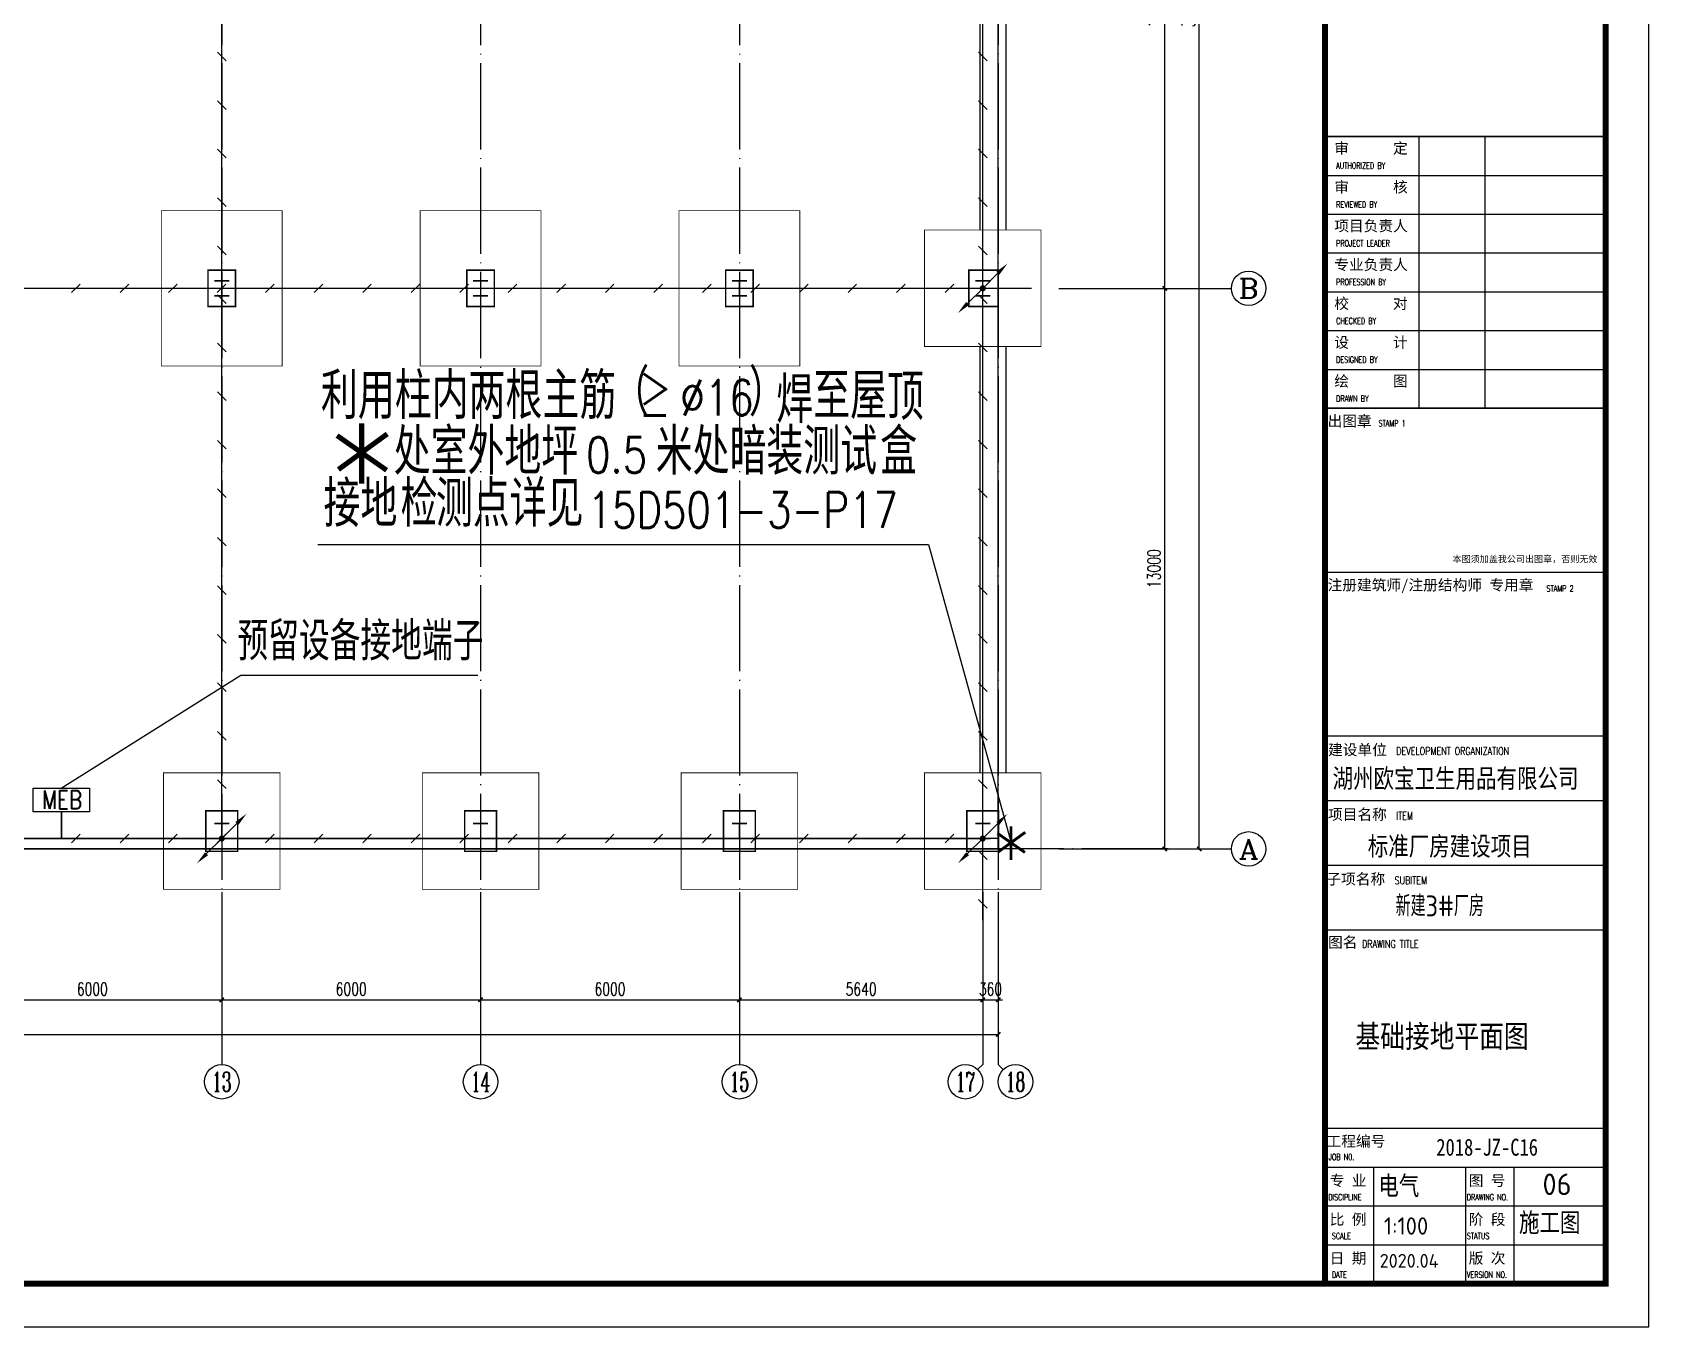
# Model space of a CAD drawing. Extents: x -55118 to 386282, y -631686 to -470886.
# Drawn here: x 348814 to 386282, y -631686 to -601668 of the extents above; entities that cross this region are included whole.
import ezdxf
from ezdxf.enums import TextEntityAlignment as Align

# ---------------------------------------------------------------- set-up
doc = ezdxf.new("R2010")
doc.units = 0
doc.header["$LTSCALE"] = 1000
doc.header["$MEASUREMENT"] = 0
for name, pattern in [('98', [0]), ('99', [0]), ('CENTER2', [28.575, 19.05, -3.175, 3.175, -3.175]), ('DOTE', [2.42, 2, -0.2, 0.02, -0.2]), ('H3普通虚线', [4.2, 3, -1.2])]:
    doc.linetypes.add(name, pattern=pattern)
doc.layers.get('0').update_dxf_attribs({"linetype": 'CONTINUOUS'})
doc.layers.get('Defpoints').update_dxf_attribs({"linetype": 'CONTINUOUS'})
for name, color, linetype in [('1505', 2, 'CONTINUOUS'), ('AXIS', 3, 'CONTINUOUS'), ('AXIS_TEXT', 7, 'CONTINUOUS'), ('COLU', 7, 'CONTINUOUS'), ('DOTE', 253, 'DOTE'), ('KK', 6, 'CONTINUOUS'), ('LWIRE', 4, 'CONTINUOUS'), ('PUB_TEXT', 7, 'CONTINUOUS'), ('S-BEAM-LINE2', 3, 'H3普通虚线'), ('SHTLN', 4, 'CONTINUOUS'), ('TEXT', 7, 'CONTINUOUS'), ('WALL', 6, 'CONTINUOUS'), ('WIRE-接地', 4, 'CONTINUOUS'), ('图层1', 53, 'CONTINUOUS'), ('图框', 4, 'CONTINUOUS'), ('报警N', 1, 'CONTINUOUS'), ('柱构件', 2, 'CONTINUOUS'), ('电气', 7, 'CONTINUOUS')]:
    doc.layers.add(name, color=color, linetype=linetype)
doc.layers.add('PUB_WINDW', color=7, linetype='CONTINUOUS', plot=False)
doc.styles.add('-黑体', font='simhei.ttf', dxfattribs={"width": 0.8})
doc.styles.add('_HZTXT', font='txt.shx', dxfattribs={"width": 0.8, "bigfont": 'hztxt.shx'})
doc.styles.add('_TCH_AXIS', font='COMPLEX', dxfattribs={"bigfont": 'GBCBIG'})
doc.styles.add('_TCH_DIM_T3', font='SIMPLEX', dxfattribs={"width": 0.705882, "bigfont": 'GBCBIG'})
doc.styles.add('_TXT', font='SIMPLEX.shx', dxfattribs={"width": 0.6})
doc.styles.add('COMPLEX', font='COMPLEX')
doc.styles.add('iIcon2', font='')
doc.styles.add('MIMI-TKWZ', font='romanc.shx', dxfattribs={"width": 0.75, "oblique": 15, "bigfont": 'bigfont.shx'})
doc.styles.get("Standard").update_dxf_attribs({"font": 'GBENOR', "bigfont": 'GBCBIG'})
doc.styles.add('STYLE1', font='tssdeng.shx', dxfattribs={"height": 8, "bigfont": 'tssdchn.shx'})
doc.styles.add('宋体', font='', dxfattribs={"width": 0.8})
doc.styles.get('iIcon2').set_extended_font_data('SimSun')
doc.styles.get('宋体').set_extended_font_data('SimSun')
doc.dimstyles.new('_TCH_ARCH&&100', dxfattribs={"dimtxt": 297.5, "dimasz": 100, "dimexe": 250, "dimexo": 300, "dimgap": 100, "dimtad": 1, "dimdec": 0, "dimzin": 0, "dimdsep": 46, "dimtxsty": '_TCH_DIM_T3', "dimblk": 'ARCHTICK', "dimcen": 0.09, "dimclrt": 7, "dimazin": 2, "dimtfac": 1, "dimtdec": 0, "dimtix": 1, "dimtmove": 2, "dimatfit": 3, "dimfxl": 0, "dimtolj": 1, "dimtzin": 0, "dimarcsym": 0})

# ---------------------------------------------------------------- blocks, each defined once
blk = doc.blocks.new('74745674')
at = {"layer": '柱构件', "const_width": 35}
for points in [[(671612, -245336), (671262, -245336)], [(671437, -245336), (671437, -245686)], [(671612, -245686), (671262, -245686)]]:
    blk.add_lwpolyline(points, dxfattribs=at)
blk = doc.blocks.new('$TelecSys$00000008')
blk.add_line((0.4, 0.4), (-0.4, -0.4))
blk = doc.blocks.new('$TelecSys$00000080')
for p, q in [((-0.7, -0.7), (0, 0)), ((0.104, 0.104), (0.104, 0.104)), ((-0.104, -0.104), (-0.104, -0.104))]:
    blk.add_line(p, q)
at = {"const_width": 0.142}
blk.add_lwpolyline([(0.071, 0, 1), (-0.071, 0, 1)], format="xyb", close=True, dxfattribs=at)
blk.add_solid([(-0.63, -0.77), (-0.77, -0.63), (-1.15, -1.15)])
at = {"width": 0.8, "flags": 9}
blk.add_attdef('A', (0, 0), '', height=0.00002, rotation=180, dxfattribs=at)
blk = doc.blocks.new('$TelecSys$00000079')
for p, q in [((0.7, 0.7), (0, 0)), ((0.104, 0.104), (0.104, 0.104)), ((-0.104, -0.104), (-0.104, -0.104))]:
    blk.add_line(p, q)
at = {"const_width": 0.142}
blk.add_lwpolyline([(-0.071, 0, 1), (0.071, 0, 1)], format="xyb", close=True, dxfattribs=at)
blk.add_solid([(0.63, 0.77), (0.77, 0.63), (1.15, 1.15)])
at = {"width": 0.8, "flags": 9}
blk.add_attdef('A', (0, 0), '', height=0.00002, dxfattribs=at)
blk = doc.blocks.new('A$C0B3528DA')
at = {"layer": 'PUB_WINDW', "color": 2}
for p, q in [((0, 617), (258, 617)), ((0, 0), (0, 617)), ((258, 617), (258, 0)), ((550, 310), (259, 310)), ((258, 0), (0, 0))]:
    blk.add_line(p, q, dxfattribs=at)
at = {"layer": 'PUB_TEXT', "linetype": '98', "style": '_TXT', "width": 0.8}
blk.add_text('MEB', height=200, rotation=90, dxfattribs=at).set_placement((227, 96))
blk = doc.blocks.new('A$C7B6A531B')
at = {"layer": '电气', "color": 3}
blk.add_blockref('A$C0B3528DA', (0, 0), dxfattribs=at)
blk = doc.blocks.new('A$C2304782E')
at = {"rotation": 180}
blk.add_blockref('A$C7B6A531B', (550, 617), dxfattribs=at)
blk = doc.blocks.new('A$C1B2F73AF')
at = {"layer": '报警N', "color": 2, "xscale": 1.1, "yscale": 1.1, "zscale": 1.1}
blk.add_blockref('A$C2304782E', (0, 0), dxfattribs=at)
blk = doc.blocks.new('A$C59285FB6')
at = {"layer": '电气', "rotation": 180}
blk.add_blockref('A$C1B2F73AF', (606, 679), dxfattribs=at)
blk = doc.blocks.new('A$C24931628')
at = {"layer": '电气', "rotation": 180}
blk.add_blockref('A$C59285FB6', (606, 679), dxfattribs=at)
blk = doc.blocks.new('A$C093E41CD')
at = {"color": 2, "rotation": 180}
blk.add_blockref('A$C24931628', (606, 679), dxfattribs=at)
blk = doc.blocks.new('A$C46D728A9')
at = {"layer": '电气', "color": 0, "rotation": 180}
blk.add_blockref('A$C093E41CD', (606, 679), dxfattribs=at)
blk = doc.blocks.new('A$C04FF7B17')
at = {"layer": '电气', "rotation": 90}
blk.add_blockref('A$C46D728A9', (679, 0), dxfattribs=at)
blk = doc.blocks.new('_ArchTick')
at = {"color": 0, "linetype": 'ByBlock', "const_width": 0.4}
blk.add_lwpolyline([(-0.5, -0.5), (0.5, 0.5)], dxfattribs=at)
blk = doc.blocks.new('*D83')
at = {"layer": 'AXIS', "color": 0, "lineweight": -2}
for p, q in [((372864, -607606), (375314, -607606)), ((375064, -620606), (375064, -607606)), ((372864, -620606), (375314, -620606))]:
    blk.add_line(p, q, dxfattribs=at)
at = {"layer": 'Defpoints', "color": 0}
for p in [(372564, -607606), (375064, -607606), (372564, -620606)]:
    blk.add_point(p, dxfattribs=at)
at = {"layer": 'AXIS', "color": 0, "lineweight": -2, "xscale": 100, "yscale": 100, "zscale": 100}
for p, rotation in [((375064, -607606), 90), ((375064, -620606), 270)]:
    blk.add_blockref('_ArchTick', p, dxfattribs=dict(at, rotation=rotation))
at = {"layer": 'AXIS', "color": 7, "insert": (374815, -614106), "char_height": 297.5, "attachment_point": 5, "rotation": 90, "style": '_TCH_DIM_T3'}
blk.add_mtext('\\A1;13000', dxfattribs=at)
blk = doc.blocks.new('*D84')
at = {"layer": 'AXIS', "color": 0, "lineweight": -2}
for p, q in [((372864, -594606), (375314, -594606)), ((375064, -607606), (375064, -594606)), ((372864, -607606), (375314, -607606))]:
    blk.add_line(p, q, dxfattribs=at)
at = {"layer": 'Defpoints', "color": 0}
for p in [(372564, -594606), (375064, -594606), (372564, -607606)]:
    blk.add_point(p, dxfattribs=at)
at = {"layer": 'AXIS', "color": 0, "lineweight": -2, "xscale": 100, "yscale": 100, "zscale": 100}
for p, rotation in [((375064, -594606), 90), ((375064, -607606), 270)]:
    blk.add_blockref('_ArchTick', p, dxfattribs=dict(at, rotation=rotation))
at = {"layer": 'AXIS', "color": 7, "insert": (374815, -601106), "char_height": 297.5, "attachment_point": 5, "rotation": 90, "style": '_TCH_DIM_T3'}
blk.add_mtext('\\A1;13000', dxfattribs=at)
blk = doc.blocks.new('*D89')
at = {"layer": 'AXIS', "color": 0, "lineweight": -2}
for p, q in [((372864, -581606), (376114, -581606)), ((375864, -620606), (375864, -581606)), ((372864, -620606), (376114, -620606))]:
    blk.add_line(p, q, dxfattribs=at)
at = {"layer": 'Defpoints', "color": 0}
for p in [(372564, -581606), (375864, -581606), (372564, -620606)]:
    blk.add_point(p, dxfattribs=at)
at = {"layer": 'AXIS', "color": 0, "lineweight": -2, "xscale": 100, "yscale": 100, "zscale": 100}
for p, rotation in [((375864, -581606), 90), ((375864, -620606), 270)]:
    blk.add_blockref('_ArchTick', p, dxfattribs=dict(at, rotation=rotation))
at = {"layer": 'AXIS', "color": 7, "insert": (375615, -601106), "char_height": 297.5, "attachment_point": 5, "rotation": 90, "style": '_TCH_DIM_T3'}
blk.add_mtext('\\A1;39000', dxfattribs=at)
blk = doc.blocks.new('*D108')
at = {"layer": 'AXIS', "color": 0, "lineweight": -2}
for p, q in [((347205, -621906), (347205, -624356)), ((353205, -621906), (353205, -624356)), ((347205, -624106), (353205, -624106))]:
    blk.add_line(p, q, dxfattribs=at)
at = {"layer": 'Defpoints', "color": 0}
for p in [(347205, -621606), (353205, -621606), (353205, -624106)]:
    blk.add_point(p, dxfattribs=at)
at = {"layer": 'AXIS', "color": 0, "lineweight": -2, "xscale": 100, "yscale": 100, "zscale": 100, "rotation": 180}
blk.add_blockref('_ArchTick', (347205, -624106), dxfattribs=at)
at = {"layer": 'AXIS', "color": 0, "lineweight": -2, "xscale": 100, "yscale": 100, "zscale": 100}
blk.add_blockref('_ArchTick', (353205, -624106), dxfattribs=at)
at = {"layer": 'AXIS', "color": 7, "insert": (350205, -623857), "char_height": 297.5, "attachment_point": 5, "style": '_TCH_DIM_T3'}
blk.add_mtext('\\A1;6000', dxfattribs=at)
blk = doc.blocks.new('*D109')
at = {"layer": 'AXIS', "color": 0, "lineweight": -2}
for p, q in [((353205, -621906), (353205, -624356)), ((359205, -621906), (359205, -624356)), ((353205, -624106), (359205, -624106))]:
    blk.add_line(p, q, dxfattribs=at)
at = {"layer": 'Defpoints', "color": 0}
for p in [(353205, -621606), (359205, -621606), (359205, -624106)]:
    blk.add_point(p, dxfattribs=at)
at = {"layer": 'AXIS', "color": 0, "lineweight": -2, "xscale": 100, "yscale": 100, "zscale": 100, "rotation": 180}
blk.add_blockref('_ArchTick', (353205, -624106), dxfattribs=at)
at = {"layer": 'AXIS', "color": 0, "lineweight": -2, "xscale": 100, "yscale": 100, "zscale": 100}
blk.add_blockref('_ArchTick', (359205, -624106), dxfattribs=at)
at = {"layer": 'AXIS', "color": 7, "insert": (356205, -623857), "char_height": 297.5, "attachment_point": 5, "style": '_TCH_DIM_T3'}
blk.add_mtext('\\A1;6000', dxfattribs=at)
blk = doc.blocks.new('*D110')
at = {"layer": 'AXIS', "color": 0, "lineweight": -2}
for p, q in [((359205, -621906), (359205, -624356)), ((365205, -621906), (365205, -624356)), ((359205, -624106), (365205, -624106))]:
    blk.add_line(p, q, dxfattribs=at)
at = {"layer": 'Defpoints', "color": 0}
for p in [(359205, -621606), (365205, -621606), (365205, -624106)]:
    blk.add_point(p, dxfattribs=at)
at = {"layer": 'AXIS', "color": 0, "lineweight": -2, "xscale": 100, "yscale": 100, "zscale": 100, "rotation": 180}
blk.add_blockref('_ArchTick', (359205, -624106), dxfattribs=at)
at = {"layer": 'AXIS', "color": 0, "lineweight": -2, "xscale": 100, "yscale": 100, "zscale": 100}
blk.add_blockref('_ArchTick', (365205, -624106), dxfattribs=at)
at = {"layer": 'AXIS', "color": 7, "insert": (362205, -623857), "char_height": 297.5, "attachment_point": 5, "style": '_TCH_DIM_T3'}
blk.add_mtext('\\A1;6000', dxfattribs=at)
blk = doc.blocks.new('*D111')
at = {"layer": 'AXIS', "color": 0, "lineweight": -2}
for p, q in [((365205, -621906), (365205, -624356)), ((370845, -621906), (370845, -624356)), ((365205, -624106), (370845, -624106))]:
    blk.add_line(p, q, dxfattribs=at)
at = {"layer": 'Defpoints', "color": 0}
for p in [(365205, -621606), (370845, -621606), (370845, -624106)]:
    blk.add_point(p, dxfattribs=at)
at = {"layer": 'AXIS', "color": 0, "lineweight": -2, "xscale": 100, "yscale": 100, "zscale": 100, "rotation": 180}
blk.add_blockref('_ArchTick', (365205, -624106), dxfattribs=at)
at = {"layer": 'AXIS', "color": 0, "lineweight": -2, "xscale": 100, "yscale": 100, "zscale": 100}
blk.add_blockref('_ArchTick', (370845, -624106), dxfattribs=at)
at = {"layer": 'AXIS', "color": 7, "insert": (368025, -623857), "char_height": 297.5, "attachment_point": 5, "style": '_TCH_DIM_T3'}
blk.add_mtext('\\A1;5640', dxfattribs=at)
blk = doc.blocks.new('*D112')
at = {"layer": 'AXIS', "color": 0, "lineweight": -2}
for p, q in [((370845, -621906), (370845, -624356)), ((371205, -621906), (371205, -624356)), ((370845, -624106), (370745, -624106)), ((370845, -624106), (371205, -624106)), ((371205, -624106), (371305, -624106))]:
    blk.add_line(p, q, dxfattribs=at)
at = {"layer": 'Defpoints', "color": 0}
for p in [(370845, -621606), (371205, -621606), (371205, -624106)]:
    blk.add_point(p, dxfattribs=at)
at = {"layer": 'AXIS', "color": 0, "lineweight": -2, "xscale": 100, "yscale": 100, "zscale": 100}
blk.add_blockref('_ArchTick', (370845, -624106), dxfattribs=at)
at = {"layer": 'AXIS', "color": 0, "lineweight": -2, "xscale": 100, "yscale": 100, "zscale": 100, "rotation": 180}
blk.add_blockref('_ArchTick', (371205, -624106), dxfattribs=at)
at = {"layer": 'AXIS', "color": 7, "insert": (371025, -623857), "char_height": 297.5, "attachment_point": 5, "style": '_TCH_DIM_T3'}
blk.add_mtext('\\A1;360', dxfattribs=at)
blk = doc.blocks.new('*D113')
at = {"layer": 'AXIS', "color": 0, "lineweight": -2}
for p, q in [((293205, -621906), (293205, -625156)), ((371205, -621906), (371205, -625156)), ((293205, -624906), (371205, -624906))]:
    blk.add_line(p, q, dxfattribs=at)
at = {"layer": 'Defpoints', "color": 0}
for p in [(293205, -621606), (371205, -621606), (371205, -624906)]:
    blk.add_point(p, dxfattribs=at)
at = {"layer": 'AXIS', "color": 0, "lineweight": -2, "xscale": 100, "yscale": 100, "zscale": 100, "rotation": 180}
blk.add_blockref('_ArchTick', (293205, -624906), dxfattribs=at)
at = {"layer": 'AXIS', "color": 0, "lineweight": -2, "xscale": 100, "yscale": 100, "zscale": 100}
blk.add_blockref('_ArchTick', (371205, -624906), dxfattribs=at)
at = {"layer": 'AXIS', "color": 7, "insert": (332205, -624657), "char_height": 297.5, "attachment_point": 5, "style": '_TCH_DIM_T3'}
blk.add_mtext('\\A1;78000', dxfattribs=at)
blk = doc.blocks.new('_AXISO')
blk.add_circle((0, 0), 0.5)
at = {"layer": 'AXIS_TEXT', "style": 'COMPLEX', "width": 1.041667}
blk.add_attdef('A', text='', height=0.56, dxfattribs=at).set_placement((-0.25, -0.28), (0.25, -0.28), align=Align.FIT)
blk = doc.blocks.new('jhyfty')
at = {"layer": '图框'}
for p, q in [((769351, 133310), (775851, 133310)), ((769351, 133310), (775851, 133310)), ((771523, 133310), (771523, 127010)), ((773051, 133310), (773051, 127010)), ((769351, 132410), (775851, 132410)), ((769351, 131510), (775851, 131510)), ((769351, 130610), (775851, 130610)), ((769351, 129710), (775851, 129710)), ((769351, 128810), (775851, 128810)), ((769351, 127910), (775851, 127910)), ((769351, 123210), (775851, 123210)), ((769351, 119410), (775851, 119410)), ((769351, 117910), (775851, 117910)), ((769351, 116410), (775851, 116410)), ((769351, 110310), (775851, 110310)), ((769351, 109410), (775851, 109410)), ((770476, 109410), (770476, 106710)), ((772601, 109410), (772601, 106710)), ((773726, 109410), (773726, 106710)), ((769351, 108510), (775851, 108510)), ((769351, 107610), (775851, 107610))]:
    blk.add_line(p, q, dxfattribs=at)
blk.add_lwpolyline([(671751, 105710), (776851, 105710), (776851, 165110), (671751, 165110)], close=True, dxfattribs=at)
at = {"layer": '图框', "const_width": 140}
for points in [[(674251, 164110), (775851, 164110), (775851, 106710), (674251, 106710)], [(775851, 164110), (769351, 164110), (769351, 106710), (775851, 106710)]]:
    blk.add_lwpolyline(points, close=True, dxfattribs=at)
at = {"layer": '图框', "const_width": 35}
for points in [[(769351, 133310), (775851, 133310)], [(769351, 127010), (775851, 127010)], [(769351, 119410), (775851, 119410)], [(769351, 114910), (775851, 114910)]]:
    blk.add_lwpolyline(points, dxfattribs=at)
at = {"layer": '图框', "style": 'iIcon2'}
for s, height, p in [('审      定', 250, (769563, 132914)), ('审      核', 250, (769563, 132014)), ('项目负责人', 250, (769563, 131114)), ('专业负责人', 250, (769563, 130214)), ('校      对', 250, (769563, 129314)), ('设      计', 250, (769563, 128414)), ('绘      图', 250, (769563, 127514)), ('出图章', 250, (769408, 126586)), ('本图须加盖我公司出图章，否则无效', 150, (772304, 123437)), ('注册建筑师/注册结构师 专用章', 250, (769408, 122786)), ('建设单位', 250, (769418, 118965)), ('项目名称', 250, (769418, 117465)), ('子项名称', 250, (769379, 115967)), ('图名', 250, (769418, 114500)), ('工程编号', 250, (769384, 109886)), ('专 业', 250, (769457, 108974)), ('图 号', 250, (772679, 108974)), ('比 例', 250, (769457, 108074)), ('阶 段', 250, (772679, 108074)), ('日 期', 250, (769457, 107174)), ('版 次', 250, (772679, 107174))]:
    blk.add_text(s, height=height, dxfattribs=at).set_placement(p)
at = {"layer": '图框', "style": 'MIMI-TKWZ', "width": 0.75}
for s, height, p in [('AUTHORIZED BY', 145, (769607, 132562)), ('REVIEWED BY', 145, (769607, 131662)), ('PROJECT LEADER', 145, (769607, 130762)), ('PROFESSION BY', 145, (769607, 129862)), ('CHECKED BY', 145, (769607, 128962)), ('DESIGNED BY', 145, (769607, 128062)), ('DRAWN BY', 145, (769607, 127162)), ('STAMP 1', 145, (770589, 126589)), ('STAMP 2', 145, (774482, 122756)), ('DEVELOPMENT ORGANIZATION', 180, (771000, 118968)), ('ITEM', 180, (771000, 117468)), ('SUBITEM', 180, (770961, 115969)), ('DRAWING TITLE', 180, (770206, 114496)), ('JOB N0.', 145, (769434, 109571)), ('DISCIPLINE', 145, (769424, 108641)), ('DRAWING NO.', 145, (772635, 108641)), ('SCALE', 145, (769507, 107741)), ('STATUS', 145, (772635, 107741)), ('DATE', 145, (769507, 106841)), ('VERSION NO.', 145, (772635, 106841))]:
    blk.add_text(s, height=height, dxfattribs=at).set_placement(p)

msp = doc.modelspace()

# ---------------------------------------------------------------- linework, layer by layer
for points, const_width in [([(356446.8, -610734), (356446.8, -612135.1)], 119.3), ([(357026.6, -611823.4), (355878.3, -611020.6)], 119.3), ([(357041.8, -610981.3), (355909.7, -611806.9)], 119.3), ([(371501, -620082.3), (371501, -620860.7)], 66.3), ([(371823.1, -620687.6), (371185.1, -620241.6)], 66.3), ([(371831.6, -620219.8), (371202.6, -620678.4)], 66.3)]:
    msp.add_lwpolyline(points, dxfattribs=dict(const_width=const_width))
at = {"layer": '1505', "const_width": 18}
for points in [[(351804.8, -605805.5), (354604.8, -605805.5), (354604.8, -609405.5), (351804.8, -609405.5)], [(357804.8, -605805.5), (360604.8, -605805.5), (360604.8, -609405.5), (357804.8, -609405.5)], [(363804.8, -605805.5), (366604.8, -605805.5), (366604.8, -609405.5), (363804.8, -609405.5)]]:
    msp.add_lwpolyline(points, close=True, dxfattribs=at)
for points in [[(369495.1, -608955.1), (372195.1, -608955.1), (372195.1, -606255.1), (369495.1, -606255.1), (369495.1, -608955.1)], [(351855.1, -621540.5), (354555.1, -621540.5), (354555.1, -618840.5), (351855.1, -618840.5), (351855.1, -621540.5)], [(357855.1, -621540.5), (360555.1, -621540.5), (360555.1, -618840.5), (357855.1, -618840.5), (357855.1, -621540.5)], [(363855.1, -621540.5), (366555.1, -621540.5), (366555.1, -618840.5), (363855.1, -618840.5), (363855.1, -621540.5)], [(369495.1, -621540.5), (372195.1, -621540.5), (372195.1, -618840.5), (369495.1, -618840.5), (369495.1, -621540.5)]]:
    msp.add_lwpolyline(points, dxfattribs=at)
at = {"layer": 'AXIS'}
for p, q in [((372608.6, -607605.5), (376608.6, -607605.5)), ((372608.6, -620605.5), (376608.6, -620605.5)), ((353204.8, -621605.5), (353204.8, -625605.5)), ((359204.8, -621605.5), (359204.8, -625605.5)), ((365204.8, -621605.5), (365204.8, -625605.5)), ((370844.8, -621605.5), (370844.8, -625605.5)), ((371204.8, -621605.5), (371204.8, -625605.5)), ((370727.6, -625722.7), (370844.8, -625605.5)), ((371322, -625722.7), (371204.8, -625605.5))]:
    msp.add_line(p, q, dxfattribs=at)
at = {"layer": 'COLU', "const_width": 35}
for points in [[(352884.8, -607185.5), (353524.8, -607185.5), (353524.8, -608025.5), (352884.8, -608025.5)], [(358884.8, -607185.5), (359524.8, -607185.5), (359524.8, -608025.5), (358884.8, -608025.5)], [(364884.8, -607185.5), (365524.8, -607185.5), (365524.8, -608025.5), (364884.8, -608025.5)], [(370524.8, -607185.5), (371204.8, -607185.5), (371204.8, -608025.5), (370524.8, -608025.5)], [(352834.8, -619720.5), (353574.8, -619720.5), (353574.8, -620660.5), (352834.8, -620660.5)], [(358834.8, -619720.5), (359574.8, -619720.5), (359574.8, -620660.5), (358834.8, -620660.5)], [(364834.8, -619720.5), (365574.8, -619720.5), (365574.8, -620660.5), (364834.8, -620660.5)], [(370474.8, -619720.5), (371214.8, -619720.5), (371214.8, -620660.5), (370474.8, -620660.5)]]:
    msp.add_lwpolyline(points, close=True, dxfattribs=at)
at = {"layer": 'DOTE', "color": 8, "linetype": 'DOTE'}
for p, q in [((353204.8, -580605.5), (353204.8, -621605.5)), ((359204.8, -580605.5), (359204.8, -621605.5)), ((365204.8, -580605.5), (365204.8, -621605.5)), ((371204.8, -580605.5), (371204.8, -621605.5)), ((371973.1, -607605.5), (292204.8, -607605.5)), ((371973.1, -620605.5), (292164.8, -620605.5)), ((375143.6, -620605.5), (292164.8, -620605.5))]:
    msp.add_line(p, q, dxfattribs=at)
at = {"layer": 'KK'}
msp.add_line((349485.4, -619196.1), (353644.7, -616577.2), dxfattribs=at)
at = {"layer": 'S-BEAM-LINE2', "color": 2, "linetype": 'ByBlock'}
msp.add_line((349489.4, -619745.4), (349489.4, -620365.5), dxfattribs=at)
msp.add_lwpolyline([(348830.2, -619744.4), (348830.2, -619196.1), (350140.7, -619196.1), (350140.7, -619744.4)], close=True, dxfattribs=at)
at = {"layer": 'TEXT'}
for points in [[(296224.8, -581605.5), (293204.8, -581575.5), (293204.8, -620605.5), (371204.8, -620605.5), (371204.8, -581605.5), (367924.8, -581605.5)], [(371204.8, -620605.5), (293204.8, -620605.5), (293204.8, -581605.5), (296484.8, -581605.5)], [(370784.8, -606255.1), (370784.8, -595955.1)], [(371384.8, -606255.1), (371384.8, -595955.1)], [(370784.8, -618840.5), (370784.8, -608955.1)], [(371384.8, -618840.5), (371384.8, -608955.1)], [(371204.8, -620365.5), (296324.8, -620365.5)]]:
    msp.add_lwpolyline(points, dxfattribs=at)
at = {"layer": 'WIRE-接地', "const_width": 30}
for points in [[(353204.8, -581845.5), (353204.8, -620365.5)], [(370844.8, -620365.5), (370844.8, -581845.5)], [(293564.8, -607605.5), (370844.8, -607605.5)], [(293564.8, -620365.5), (370844.8, -620365.5)]]:
    msp.add_lwpolyline(points, dxfattribs=at)
at = {"layer": 'WIRE-接地', "linetype": 'CENTER2', "const_width": 30}
msp.add_lwpolyline([(370844.8, -620365.5), (370844.8, -622262.1)], dxfattribs=at)
at = {"layer": '电气', "color": 0}
for p, q in [((355435.9, -613543.5), (369587.4, -613543.5)), ((369587.4, -613543.5), (371504.1, -620464.6))]:
    msp.add_line(p, q, dxfattribs=at)
at = {"layer": '电气', "color": 7, "linetype": '99'}
msp.add_line((353644.7, -616577.2), (359141.1, -616577.2), dxfattribs=at)

# ---------------------------------------------------------------- block references
at = {"layer": 'AXIS'}
ref = msp.add_blockref('_AXISO', (377008.6, -607605.5), dxfattribs=dict(at, xscale=800, yscale=800, zscale=800))
ref.add_attrib('A', 'B', dxfattribs={"layer": 'AXIS_TEXT', "height": 452.5, "style": '_TCH_AXIS', "width": 1.235294}).set_placement((376782.3, -607831.8), (377234.8, -607831.8), align=Align.FIT)
for p in [(-318232, -362094.4), (-312232, -362094.4), (-306232, -362094.4), (-300592, -362094.4), (-318232, -374679.4), (-312232, -374679.4), (-306232, -374679.4), (-300592, -374679.4)]:
    msp.add_blockref('74745674', p, dxfattribs=at)
ref = msp.add_blockref('_AXISO', (377008.6, -620605.5), dxfattribs=dict(at, xscale=800, yscale=800, zscale=800))
ref.add_attrib('A', 'A', dxfattribs={"layer": 'AXIS_TEXT', "height": 452.5, "style": '_TCH_AXIS', "width": 1.166667}).set_placement((376782.3, -620831.8), (377234.8, -620831.8), align=Align.FIT)
ref = msp.add_blockref('_AXISO', (353204.8, -626005.5), dxfattribs=dict(at, xscale=800, yscale=800, zscale=800))
ref.add_attrib('A', '13', dxfattribs={"layer": 'AXIS_TEXT', "height": 452.55, "style": '_TCH_AXIS', "width": 0.724138}).set_placement((352978.5, -626231.8), (353431.1, -626231.8), align=Align.FIT)
ref = msp.add_blockref('_AXISO', (359204.8, -626005.5), dxfattribs=dict(at, xscale=800, yscale=800, zscale=800))
ref.add_attrib('A', '14', dxfattribs={"layer": 'AXIS_TEXT', "height": 452.55, "style": '_TCH_AXIS', "width": 0.677419}).set_placement((358978.5, -626231.8), (359431.1, -626231.8), align=Align.FIT)
ref = msp.add_blockref('_AXISO', (365204.8, -626005.5), dxfattribs=dict(at, xscale=800, yscale=800, zscale=800))
ref.add_attrib('A', '15', dxfattribs={"layer": 'AXIS_TEXT', "height": 452.55, "style": '_TCH_AXIS', "width": 0.724138}).set_placement((364978.5, -626231.8), (365431.1, -626231.8), align=Align.FIT)
ref = msp.add_blockref('_AXISO', (370444.8, -626005.5), dxfattribs=dict(at, xscale=800, yscale=800, zscale=800))
ref.add_attrib('A', '17', dxfattribs={"layer": 'AXIS_TEXT', "height": 452.55, "style": '_TCH_AXIS', "width": 0.724138}).set_placement((370218.5, -626231.8), (370671.1, -626231.8), align=Align.FIT)
ref = msp.add_blockref('_AXISO', (371604.8, -626005.5), dxfattribs=dict(at, xscale=800, yscale=800, zscale=800))
ref.add_attrib('A', '18', dxfattribs={"layer": 'AXIS_TEXT', "height": 452.55, "style": '_TCH_AXIS', "width": 0.724138}).set_placement((371378.5, -626231.8), (371831.1, -626231.8), align=Align.FIT)
at = {"layer": 'LWIRE', "xscale": 500, "yscale": 500, "zscale": 500}
for name, p in [('$TelecSys$00000079', (370844.8, -607605.5)), ('$TelecSys$00000080', (370844.8, -607605.5)), ('$TelecSys$00000079', (353204.8, -620365.5)), ('$TelecSys$00000079', (370844.8, -620365.5)), ('$TelecSys$00000080', (353204.8, -620365.5)), ('$TelecSys$00000080', (370844.8, -620365.5))]:
    msp.add_blockref(name, p, dxfattribs=at)
at = {"layer": 'SHTLN', "xscale": 250, "yscale": 250, "zscale": 250}
for p, rotation in [((353204.8, -602230.5), 270), ((370844.8, -602230.5), 89.99999999999913), ((353204.8, -603355.5), 270), ((370844.8, -603355.5), 89.99999999999913), ((353204.8, -604480.5), 270), ((370844.8, -604480.5), 89.99999999999913), ((353204.8, -605605.5), 270), ((370844.8, -605605.5), 89.99999999999913), ((353204.8, -606730.5), 270), ((370844.8, -606730.5), 89.99999999999913), ((353204.8, -607855.5), 270), ((370844.8, -607855.5), 89.99999999999913), ((353204.8, -608980.5), 270), ((370844.8, -608980.5), 89.99999999999913), ((353204.8, -610105.5), 270), ((370844.8, -610105.5), 89.99999999999913), ((353204.8, -611230.5), 270), ((370844.8, -611230.5), 89.99999999999913), ((353204.8, -612355.5), 270), ((370844.8, -612355.5), 89.99999999999913), ((353204.8, -613480.5), 270), ((370844.8, -613480.5), 89.99999999999913), ((353204.8, -614605.5), 270), ((370844.8, -614605.5), 89.99999999999913), ((353204.8, -615730.5), 270), ((370844.8, -615730.5), 89.99999999999913), ((353204.8, -616855.5), 270), ((370844.8, -616855.5), 89.99999999999913), ((353204.8, -617980.5), 270), ((370844.8, -617980.5), 89.99999999999913), ((353204.8, -619105.5), 270), ((370844.8, -619105.5), 89.99999999999913), ((370844.8, -620751.3), 270.000000000014), ((370844.8, -621876.3), 270.000000000014)]:
    msp.add_blockref('$TelecSys$00000008', p, dxfattribs=dict(at, rotation=rotation))
for p in [(349822.3, -607605.5), (350947.3, -607605.5), (352072.3, -607605.5), (353197.3, -607605.5), (354322.3, -607605.5), (355447.3, -607605.5), (356572.3, -607605.5), (357697.3, -607605.5), (358822.3, -607605.5), (359947.3, -607605.5), (361072.3, -607605.5), (362197.3, -607605.5), (363322.3, -607605.5), (364447.3, -607605.5), (365572.3, -607605.5), (366697.3, -607605.5), (367822.3, -607605.5), (368947.3, -607605.5), (370072.3, -607605.5), (349822.3, -620365.5), (350947.3, -620365.5), (352072.3, -620365.5), (353197.3, -620365.5), (354322.3, -620365.5), (355447.3, -620365.5), (356572.3, -620365.5), (357697.3, -620365.5), (358822.3, -620365.5), (359947.3, -620365.5), (361072.3, -620365.5), (362197.3, -620365.5), (363322.3, -620365.5), (364447.3, -620365.5), (365572.3, -620365.5), (366697.3, -620365.5), (367822.3, -620365.5), (368947.3, -620365.5), (370072.3, -620365.5)]:
    msp.add_blockref('$TelecSys$00000008', p, dxfattribs=at)
at = {"layer": 'WALL'}
msp.add_blockref('jhyfty', (-390568.5, -737395.5), dxfattribs=at)
at = {"layer": '电气', "color": 0, "xscale": 1.931331729285297, "yscale": 1.931331729285295, "zscale": 1.931331729285295, "rotation": 359.9998464477164}
msp.add_blockref('A$C04FF7B17', (348830.2, -620365.5), dxfattribs=at)

# ---------------------------------------------------------------- texts
at = {"layer": 'PUB_TEXT', "width": 0.8}
for s, height, style, p in [('利用柱内两根', 1069.02, '_HZTXT', (355504.8, -610634.2)), ('主', 1069, '_HZTXT', (360639.3, -610634.2)), ('筋', 1069, '_HZTXT', (361494.5, -610634.2)), ('（', 1069, '_HZTXT', (362258.8, -610556.2)), ('≥', 1069, '_HZTXT', (362842.9, -610556.2)), ('）', 1069, '_HZTXT', (365424.4, -610556.2)), ('焊', 1069, '_HZTXT', (366060.2, -610724.5)), ('至', 1069, '_HZTXT', (366915.4, -610634.2)), ('屋', 1069, '_HZTXT', (367770.6, -610634.2)), ('顶', 1069, '_HZTXT', (368625.8, -610658.8)), ('室', 1069, '_HZTXT', (358046, -611925.4)), ('盒', 1069, '_HZTXT', (368468.6, -611925.4)), ('处', 1069, '_HZTXT', (357190.9, -611925.4)), ('外', 1069, '_HZTXT', (358901.2, -611925.4)), ('地', 1069, '_HZTXT', (359756.4, -611925.4)), ('坪', 1069, '_HZTXT', (360611.6, -611925.4)), ('米', 1069, '_HZTXT', (363265.1, -611925.4)), ('处', 1069, '_HZTXT', (364120.3, -611925.4)), ('暗', 1069, '_HZTXT', (364975.5, -611925.4)), ('装', 1069, '_HZTXT', (365830.7, -611925.4)), ('测', 1069, '_HZTXT', (366685.9, -611925.4)), ('试', 1069, '_HZTXT', (367541, -611925.4)), ('接地', 1069.02, '_HZTXT', (355565, -613136.3)), ('检', 1069, '_HZTXT', (357348.9, -613136.3)), ('测', 1069, '_HZTXT', (358169, -613136.3)), ('点', 1069, '_HZTXT', (359024.2, -613136.3)), ('详', 1069, '_HZTXT', (359879.3, -613136.3)), ('见', 1069, '_HZTXT', (360734.5, -613136.3)), ('预留设备接地端子', 890.85, '_HZTXT', (353569, -616233.9)), ('基础接地平面图 ', 525.74, '-黑体', (379485.8, -625212.6))]:
    msp.add_text(s, height=height, dxfattribs=dict(at, style=style)).set_placement(p)
at = {"layer": 'PUB_TEXT', "color": 7, "style": '_TXT', "width": 0.8}
for s, height, p in [('%%c16', 826.06, (363834.9, -610556.2)), ('0.5', 826.06, (361649.7, -611880.9)), ('15D501-3-P17', 826.059, (361685.3, -613157.2))]:
    msp.add_text(s, height=height, dxfattribs=at).set_placement(p)
at = {"layer": 'PUB_TEXT', "style": 'STYLE1'}
for s, height, p in [('湖州欧宝卫生用品有限公司', 500, (378955.1, -618987.7)), ('标准厂房建设项目', 500, (379770.3, -620558.7)), ('电气', 500, (380015.5, -628432.9)), ('06', 500, (383821.3, -628382.7)), ('施工图', 500, (383275.6, -629285.8)), ('1:100', 400, (380143.9, -629350)), ('2020.04', 320, (380047.3, -630158.5))]:
    msp.add_text(s, height=height, dxfattribs=at).set_placement(p, align=Align.MIDDLE_LEFT)
at = {"layer": '图层1'}
msp.add_text('新建3#厂房', height=482.27, dxfattribs=at).set_placement((380415.8, -622168.8))
at = {"layer": '图框', "color": 4, "style": '宋体', "width": 0.8}
msp.add_text('2018-JZ-C16', height=393.722, dxfattribs=at).set_placement((381359.3, -627719.9))

# ---------------------------------------------------------------- dimensions: what is measured, and where the dimension line sits
at = {"layer": 'AXIS'}
for p1, p2, distance, text, picture, middle in [((372563.7, -620605.5), (372563.7, -581605.5), -3300, '39000', '*D89', (375614.9, -601105.5)), ((372563.7, -607605.5), (372563.7, -594605.5), -2500, '13000', '*D84', (374814.9, -601105.5)), ((372563.7, -620605.5), (372563.7, -607605.5), -2500, '13000', '*D83', (374814.9, -614105.5)), ((293204.8, -621605.5), (371204.8, -621605.5), -3300, '78000', '*D113', (332204.8, -624656.8)), ((347204.8, -621605.5), (353204.8, -621605.5), -2500, '6000', '*D108', (350204.8, -623856.8)), ((353204.8, -621605.5), (359204.8, -621605.5), -2500, '6000', '*D109', (356204.8, -623856.8)), ((359204.8, -621605.5), (365204.8, -621605.5), -2500, '6000', '*D110', (362204.8, -623856.8)), ((365204.8, -621605.5), (370844.8, -621605.5), -2500, '5640', '*D111', (368024.8, -623856.8)), ((370844.8, -621605.5), (371204.8, -621605.5), -2500, '360', '*D112', (371024.8, -623856.8))]:
    dim = msp.add_aligned_dim(p1=p1, p2=p2, distance=distance, text=text, dimstyle='_TCH_ARCH&&100', dxfattribs=at)
    dim.commit()
    dim.dimension.update_dxf_attribs({"geometry": picture, "text_midpoint": middle})

doc.saveas('drawing.dxf')
